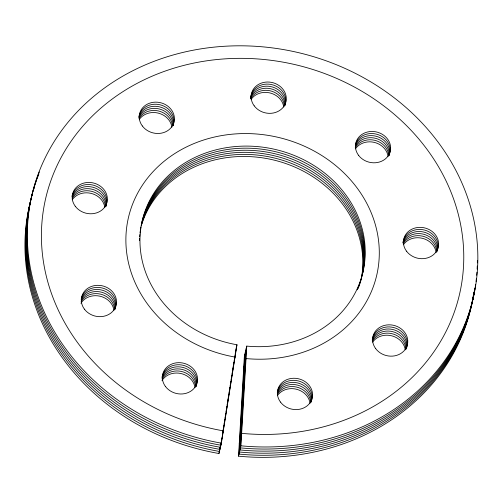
<?xml version="1.0" encoding="UTF-8"?>
<svg xmlns="http://www.w3.org/2000/svg" width="503" height="503" viewBox="0 0 503 503"><rect width="100%" height="100%" fill="white"/><g stroke="black" fill="none" stroke-linecap="round" stroke-linejoin="round"><path stroke-width="0.75" d="M473.499 294.374A226.57 199.113 13 0 1 238.529 456.171L244.364 356.464L246.759 346.095A113.282 99.556 13 0 0 354.364 208.632A113.282 99.556 13 0 0 161.821 182.526A113.282 99.556 13 0 0 236.976 344.769L221.358 443.149L218.968 453.517A226.57 199.113 13 0 1 30.086 203.061M244.842 354.389L239.007 454.096A226.57 199.113 13 0 0 473.977 292.3M245.319 352.32L239.485 452.021A226.57 199.113 13 0 0 474.455 290.225M245.797 350.245L239.962 449.952A226.57 199.113 13 0 0 474.933 288.15M246.275 348.17L240.447 447.877A226.57 199.113 13 0 0 475.637 284.547M238.529 456.171L240.924 445.803L246.759 346.095M218.968 453.517L219.333 451.191M219.585 449.644L219.83 448.098M220.182 446.796L219.446 451.442A226.57 199.113 13 0 1 30.57 200.986M220.66 444.721L219.924 449.368A226.57 199.113 13 0 1 31.048 198.911M227.545 401.344L227.796 399.791M221.389 441.1L220.402 447.299A226.57 199.113 13 0 1 36.417 180.533M221.634 439.553L221.88 438M222.596 433.46L222.86 431.807M223.087 430.386L223.351 428.707M223.577 427.311L223.848 425.607M224.061 424.236L224.338 422.507M224.552 421.168L224.828 419.408M225.036 418.094L225.319 416.314M225.564 414.761L225.816 413.215M226.061 411.661L226.866 406.562M227.111 405.022L227.356 403.488M227.601 401.947L227.903 400.042M228.085 398.879L228.393 396.942M228.576 395.804L228.884 393.849M229.066 392.73L229.381 390.749M229.626 389.196L229.921 387.348M230.116 386.103L230.405 384.273M230.607 383.003L230.896 381.199M231.097 379.903L231.38 378.124M231.594 376.804L231.87 375.049M232.084 373.704L232.361 371.975M232.6 370.441L233.455 365.059M233.681 363.638L233.926 362.085M234.668 357.438L234.914 355.891M235.159 354.338L235.404 352.792M235.649 351.239L235.894 349.692M236.498 346.844L220.88 445.224A226.57 199.113 13 0 1 39.353 171.938M236.121 348.472L236.976 344.769M234.172 360.77L235.02 357.067A127.448 111.999 13 0 1 150.472 174.541A127.448 111.999 13 0 1 367.083 203.916A127.448 111.999 13 0 1 246.03 358.557L243.634 368.925M222.628 433.812L223.313 430.851A212.411 186.67 13 0 1 82.398 126.643A212.411 186.67 13 0 1 443.413 175.597A212.411 186.67 13 0 1 241.654 433.341L239.258 443.709M162.004 380.576A17.699 15.555 13 0 1 180.747 373.471A17.699 15.555 13 0 1 195.013 387.668M72.199 199.779A17.699 15.555 13 0 1 90.949 193.341A17.699 15.555 13 0 1 104.838 207.45M80.958 303.24A17.699 15.555 13 0 1 99.701 296.135A17.699 15.555 13 0 1 113.967 310.332M403.444 244.697A17.699 15.555 13 0 1 422.187 238.259A17.699 15.555 13 0 1 436.082 252.368M139.262 119.488A17.699 15.555 13 0 1 158.005 113.043A17.699 15.555 13 0 1 171.894 127.158M277.417 395.597A17.699 15.555 13 0 1 296.16 389.159A17.699 15.555 13 0 1 310.049 403.268M251.129 99.355A17.699 15.555 13 0 1 269.872 92.917A17.699 15.555 13 0 1 283.767 107.026M355.464 148.806A17.699 15.555 13 0 1 374.207 142.362A17.699 15.555 13 0 1 388.102 156.477M372.622 342.166A17.699 15.555 13 0 1 391.365 335.721A17.699 15.555 13 0 1 405.255 349.837M162.155 376.684A17.699 15.555 13 0 1 183.784 365.455A17.699 15.555 13 0 1 196.201 386.071M106.435 204.558A17.699 15.555 13 0 1 105.775 206.488M72.136 195.812A17.699 15.555 13 0 1 92.86 185.041A17.699 15.555 13 0 1 106.592 203.897M115.564 307.44A17.699 15.555 13 0 1 114.904 309.376M81.266 298.694A17.699 15.555 13 0 1 101.99 287.93A17.699 15.555 13 0 1 115.721 306.786M403.01 242.723A17.699 15.555 13 0 1 424.853 230.154A17.699 15.555 13 0 1 436.73 252.028M139.042 116.174A17.699 15.555 13 0 1 160.671 104.945A17.699 15.555 13 0 1 173.082 125.561M311.653 400.375A17.699 15.555 13 0 1 310.986 402.312M277.348 391.63A17.699 15.555 13 0 1 298.072 380.865A17.699 15.555 13 0 1 311.803 399.722M250.613 98.745A17.699 15.555 13 0 1 250.909 96.042M251.06 95.388A17.699 15.555 13 0 1 273.274 85.032A17.699 15.555 13 0 1 284.698 106.064M389.699 153.585A17.699 15.555 13 0 1 389.033 155.515M355.395 144.839A17.699 15.555 13 0 1 376.118 134.068A17.699 15.555 13 0 1 389.85 152.925M372.402 338.852A17.699 15.555 13 0 1 393.654 327.522A17.699 15.555 13 0 1 406.669 347.592M162.023 377.451A17.699 15.555 13 0 1 182.929 367.429A17.699 15.555 13 0 1 196.289 386.191M72.067 196.585A17.699 15.555 13 0 1 92.759 187.21A17.699 15.555 13 0 1 106.234 205.312M81.197 299.467A17.699 15.555 13 0 1 102.26 290.193A17.699 15.555 13 0 1 115.244 308.855M403.085 242.15A17.699 15.555 13 0 1 423.249 231.952A17.699 15.555 13 0 1 437.566 249.557M138.903 116.935A17.699 15.555 13 0 1 159.816 106.913A17.699 15.555 13 0 1 173.17 125.681M277.279 392.403A17.699 15.555 13 0 1 297.971 383.028A17.699 15.555 13 0 1 311.451 401.13M250.582 97.463A17.699 15.555 13 0 1 270.551 86.529A17.699 15.555 13 0 1 285.251 104.209M355.332 145.612A17.699 15.555 13 0 1 376.389 136.332A17.699 15.555 13 0 1 389.372 154.999M372.264 339.613A17.699 15.555 13 0 1 392.799 329.503A17.699 15.555 13 0 1 406.657 347.692M162.016 378.243A17.699 15.555 13 0 1 182.08 369.409A17.699 15.555 13 0 1 196.076 386.247M72.438 196.799A17.699 15.555 13 0 1 93.024 189.486A17.699 15.555 13 0 1 105.85 206.708M81.568 299.681A17.699 15.555 13 0 1 101.782 292.268A17.699 15.555 13 0 1 115.036 308.911M403.085 242.943A17.699 15.555 13 0 1 423.149 234.109A17.699 15.555 13 0 1 437.145 250.947M138.903 117.733A17.699 15.555 13 0 1 158.967 108.9A17.699 15.555 13 0 1 172.963 125.737M277.656 392.617A17.699 15.555 13 0 1 297.864 385.204A17.699 15.555 13 0 1 311.118 401.847M250.513 98.236A17.699 15.555 13 0 1 270.457 88.685A17.699 15.555 13 0 1 284.83 105.605M355.703 145.826A17.699 15.555 13 0 1 375.911 138.407A17.699 15.555 13 0 1 389.165 155.056M372.264 340.405A17.699 15.555 13 0 1 392.698 331.666A17.699 15.555 13 0 1 406.267 349.095M162.136 379.092A17.699 15.555 13 0 1 181.225 371.396A17.699 15.555 13 0 1 195.566 386.273M72.306 198.283A17.699 15.555 13 0 1 91.42 191.266A17.699 15.555 13 0 1 105.391 206.054M81.09 301.756A17.699 15.555 13 0 1 100.179 294.066A17.699 15.555 13 0 1 114.521 308.936M403.205 243.792A17.699 15.555 13 0 1 422.287 236.096A17.699 15.555 13 0 1 436.635 250.972M139.023 118.582A17.699 15.555 13 0 1 158.105 110.886A17.699 15.555 13 0 1 172.454 125.763M277.518 394.107A17.699 15.555 13 0 1 296.638 387.084A17.699 15.555 13 0 1 310.609 401.872M250.89 98.45A17.699 15.555 13 0 1 269.973 90.754A17.699 15.555 13 0 1 284.321 105.63M355.225 147.901A17.699 15.555 13 0 1 374.307 140.205A17.699 15.555 13 0 1 388.656 155.081M372.383 341.26A17.699 15.555 13 0 1 391.466 333.564A17.699 15.555 13 0 1 405.814 348.441M221.358 443.149A226.57 199.113 13 0 1 71.055 118.658A226.57 199.113 13 0 1 456.133 170.875A226.57 199.113 13 0 1 240.924 445.803M141.312 225.652A113.282 99.556 13 0 1 273.274 159.916A113.282 99.556 13 0 1 361.494 277.744M477.372 260.585A226.57 199.113 13 0 1 477.347 262.912M477.265 266.018A226.57 199.113 13 0 1 477.127 269.118M476.938 272.217A226.57 199.113 13 0 1 476.693 275.311M476.398 278.404A226.57 199.113 13 0 1 476.045 281.479M139.507 240.616A113.282 99.556 13 0 1 139.595 238.334M139.683 236.806A113.282 99.556 13 0 1 139.865 234.524M140.023 233.002A113.282 99.556 13 0 1 140.306 230.72M140.526 229.211A113.282 99.556 13 0 1 140.909 226.947M141.198 225.451A113.282 99.556 13 0 1 141.676 223.219M142.211 221.012A113.282 99.556 13 0 1 284.792 154.289A113.282 99.556 13 0 1 357.193 289.816M36.945 179.074A226.57 199.113 13 0 1 38.869 174.013M361.286 278.932A113.282 99.556 13 0 1 358.186 288.37M141.921 222.351A113.282 99.556 13 0 1 273.865 153.497A113.282 99.556 13 0 1 362.65 273.016M31.425 197.415A226.57 199.113 13 0 1 32.431 193.68M33.745 189.222A226.57 199.113 13 0 1 34.449 187.009M141.444 224.426A113.282 99.556 13 0 1 272.966 155.477A113.282 99.556 13 0 1 362.317 274.342M141.362 225.036A113.282 99.556 13 0 1 272.909 157.646A113.282 99.556 13 0 1 361.971 275.669M165.443 386.467A17.699 15.555 13 0 0 195.83 385.858A17.699 15.555 13 0 0 178.552 362.663A17.699 15.555 13 0 0 165.443 386.467M75.268 206.249A17.699 15.555 13 0 0 105.655 205.639A17.699 15.555 13 0 0 88.377 182.444A17.699 15.555 13 0 0 75.268 206.249M84.397 309.131A17.699 15.555 13 0 0 114.785 308.521A17.699 15.555 13 0 0 97.507 285.327A17.699 15.555 13 0 0 84.397 309.131M406.512 251.167A17.699 15.555 13 0 0 436.893 250.557A17.699 15.555 13 0 0 419.615 227.362A17.699 15.555 13 0 0 406.512 251.167M142.324 125.951A17.699 15.555 13 0 0 172.711 125.348A17.699 15.555 13 0 0 155.433 102.147A17.699 15.555 13 0 0 142.324 125.951M280.479 402.067A17.699 15.555 13 0 0 310.867 401.457A17.699 15.555 13 0 0 293.589 378.262A17.699 15.555 13 0 0 280.479 402.067M254.197 105.825A17.699 15.555 13 0 0 284.579 105.215A17.699 15.555 13 0 0 267.3 82.02A17.699 15.555 13 0 0 254.197 105.825M358.526 155.27A17.699 15.555 13 0 0 388.913 154.666A17.699 15.555 13 0 0 371.635 131.465A17.699 15.555 13 0 0 358.526 155.27M375.684 348.629A17.699 15.555 13 0 0 406.072 348.026A17.699 15.555 13 0 0 388.794 324.825A17.699 15.555 13 0 0 375.684 348.629"/></g></svg>
